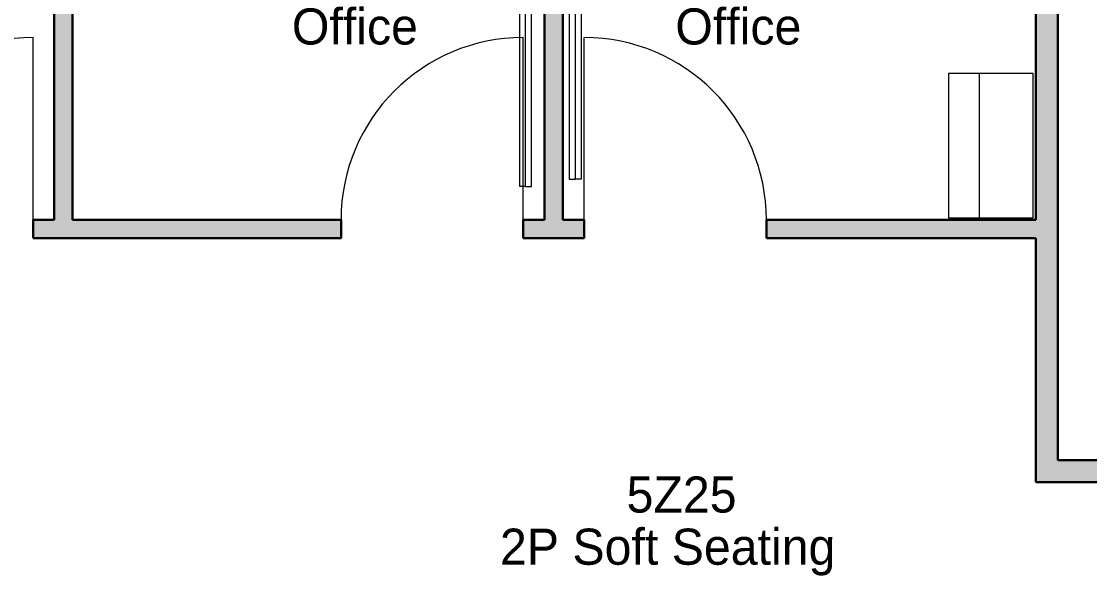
# Model space of a CAD drawing. Header units: millimetres. Extents: x 155927 to 326028, y -36033 to 97293.
# Drawn here: x 161881 to 167800, y 27889 to 30959 of the extents above; entities that cross this region are included whole.
import ezdxf

# ---------------------------------------------------------------- set-up
doc = ezdxf.new("R2010")
doc.units = ezdxf.units.MM
doc.header["$MEASUREMENT"] = 0
for name, color, linetype, lineweight in [('A-AREA-IDEN', 7, 'CONTINUOUS', 9), ('A-DOOR', 4, 'CONTINUOUS', 9), ('A-WALL-PATT', 7, 'CONTINUOUS', 9), ('I-FURN', 8, 'CONTINUOUS', 9), ('I-WALL', 7, 'CONTINUOUS', 9)]:
    doc.layers.add(name, color=color, linetype=linetype, lineweight=lineweight)
doc.styles.add('Century Gothic', font='GOTHIC.TTF', dxfattribs={"height": 200})

msp = doc.modelspace()

# ---------------------------------------------------------------- hatches: boundary and pattern name
at = {"layer": 'A-WALL-PATT'}
for points in [[(164779.3, 29859.6), (164881.3, 29859.6), (164881.3, 34245.6), (164779.3, 34245.6), (164779.3, 30658.9)], [(162062.8, 29859.6), (162164.8, 29859.6), (162164.8, 33860.6), (162062.8, 33860.6), (162062.8, 30658.9)], [(168665.9, 28407.6), (168674.4, 28407.6), (168674.4, 28529.6), (167624.4, 28529.6), (167624.4, 28407.6), (168628.4, 28407.6)]]:
    msp.add_hatch(color=256, dxfattribs=at).paths.add_polyline_path(points, flags=0)
h = msp.add_hatch(color=256, dxfattribs=at)
h.paths.add_polyline_path([(167502.4, 28407.6), (167624.4, 28407.6), (167624.4, 33185.6), (167502.4, 33185.6), (167502.4, 28873.6)], flags=0)
h.paths.add_polyline_path([(167624.4, 34095.6), (167624.4, 34245.6), (167502.4, 34245.6), (167502.4, 34095.6)], flags=0)
h = msp.add_hatch(color=256, dxfattribs=at)
h.paths.add_polyline_path([(167502.4, 29757.6), (167502.4, 29859.6), (166008.8, 29859.6), (166008.8, 29757.6), (167185.4, 29757.6)], flags=0)
h.paths.add_polyline_path([(164661.8, 29757.6), (164998.8, 29757.6), (164998.8, 29859.6), (164661.8, 29859.6)], flags=0)
h.paths.add_polyline_path([(163651.8, 29757.6), (163651.8, 29859.6), (161945.3, 29859.6), (161945.3, 29757.6), (162332.8, 29757.6)], flags=0)
h.paths.add_polyline_path([(160935.3, 29757.6), (160935.3, 29859.6), (159324.8, 29859.6), (159324.8, 29757.6), (159906.5, 29757.6)], flags=0)
h.paths.add_polyline_path([(158314.8, 29757.6), (158314.8, 29859.6), (156862.8, 29859.6), (156862.8, 29757.6), (158086.7, 29757.6)], flags=0)

# ---------------------------------------------------------------- linework, layer by layer
at = {"layer": 'A-DOOR'}
for p, q in [((161945.3, 29859.6), (161945.3, 30869.6)), ((164661.8, 29859.6), (164661.8, 30869.6)), ((164998.8, 29859.6), (164998.8, 30869.6))]:
    msp.add_line(p, q, dxfattribs=at)
for centre, start, end in [((161945.3, 29859.6), 90, 180), ((164661.8, 29859.6), 90, 180), ((164998.8, 29859.6), 0, 90)]:
    msp.add_arc(centre, 1010, start, end, dxfattribs=at)
at = {"layer": 'I-FURN'}
for p, q in [((164642.4, 30045.2), (164642.4, 32445.2)), ((164672.4, 32445.2), (164672.4, 30045.2)), ((164672.4, 32445.2), (164672.4, 30045.2)), ((164707.4, 30045.2), (164707.4, 32445.2)), ((164916.9, 32485.2), (164916.9, 30085.2)), ((164951.9, 30085.2), (164951.9, 32485.2)), ((164951.9, 30085.2), (164951.9, 32485.2)), ((164981.9, 32485.2), (164981.9, 30085.2)), ((167187.5, 30670.3), (167017.5, 30670.3)), ((167017.5, 30670.3), (167017.5, 29870.3)), ((167487.5, 30670.3), (167187.5, 30670.3)), ((167187.5, 30670.3), (167187.5, 29870.3)), ((167487.5, 29870.3), (167487.5, 30670.3)), ((164916.9, 30085.2), (164951.9, 30085.2)), ((164981.9, 30085.2), (164951.9, 30085.2)), ((164672.4, 30045.2), (164642.4, 30045.2)), ((164672.4, 30045.2), (164707.4, 30045.2)), ((167017.5, 29870.3), (167187.5, 29870.3)), ((167187.5, 29870.3), (167487.5, 29870.3))]:
    msp.add_line(p, q, dxfattribs=at)
at = {"layer": 'I-WALL', "lineweight": 30}
for p, q in [((164779.3, 34245.6), (164779.3, 29859.6)), ((164881.3, 29859.6), (164881.3, 34245.6)), ((162062.8, 33860.6), (162062.8, 29859.6)), ((162164.8, 29859.6), (162164.8, 33860.6)), ((167502.4, 33185.6), (167502.4, 29859.6)), ((167624.4, 28529.6), (167624.4, 33185.6)), ((162062.8, 29859.6), (161945.3, 29859.6)), ((161945.3, 29859.6), (161945.3, 29757.6)), ((163651.8, 29859.6), (162164.8, 29859.6)), ((163651.8, 29757.6), (163651.8, 29859.6)), ((164779.3, 29859.6), (164661.8, 29859.6)), ((164661.8, 29859.6), (164661.8, 29757.6)), ((164998.8, 29859.6), (164881.3, 29859.6)), ((164998.8, 29757.6), (164998.8, 29859.6)), ((167502.4, 29859.6), (166008.8, 29859.6)), ((166008.8, 29859.6), (166008.8, 29757.6)), ((161945.3, 29757.6), (163651.8, 29757.6)), ((164661.8, 29757.6), (164998.8, 29757.6)), ((166008.8, 29757.6), (167502.4, 29757.6)), ((167502.4, 29757.6), (167502.4, 28407.6)), ((168674.4, 28529.6), (167624.4, 28529.6)), ((167502.4, 28407.6), (167624.4, 28407.6)), ((167624.4, 28407.6), (168628.4, 28407.6))]:
    msp.add_line(p, q, dxfattribs=at)

# ---------------------------------------------------------------- texts
at = {"layer": 'A-AREA-IDEN', "style": 'Century Gothic'}
for s, p in [('Office', (163379.5, 30831.1)), ('Office', (165504.2, 30831.1)), ('5Z25', (165234.1, 28238.5)), ('2P Soft Seating', (164532.6, 27949.5))]:
    msp.add_text(s, height=200, dxfattribs=at).set_placement(p)

doc.saveas('drawing.dxf')
